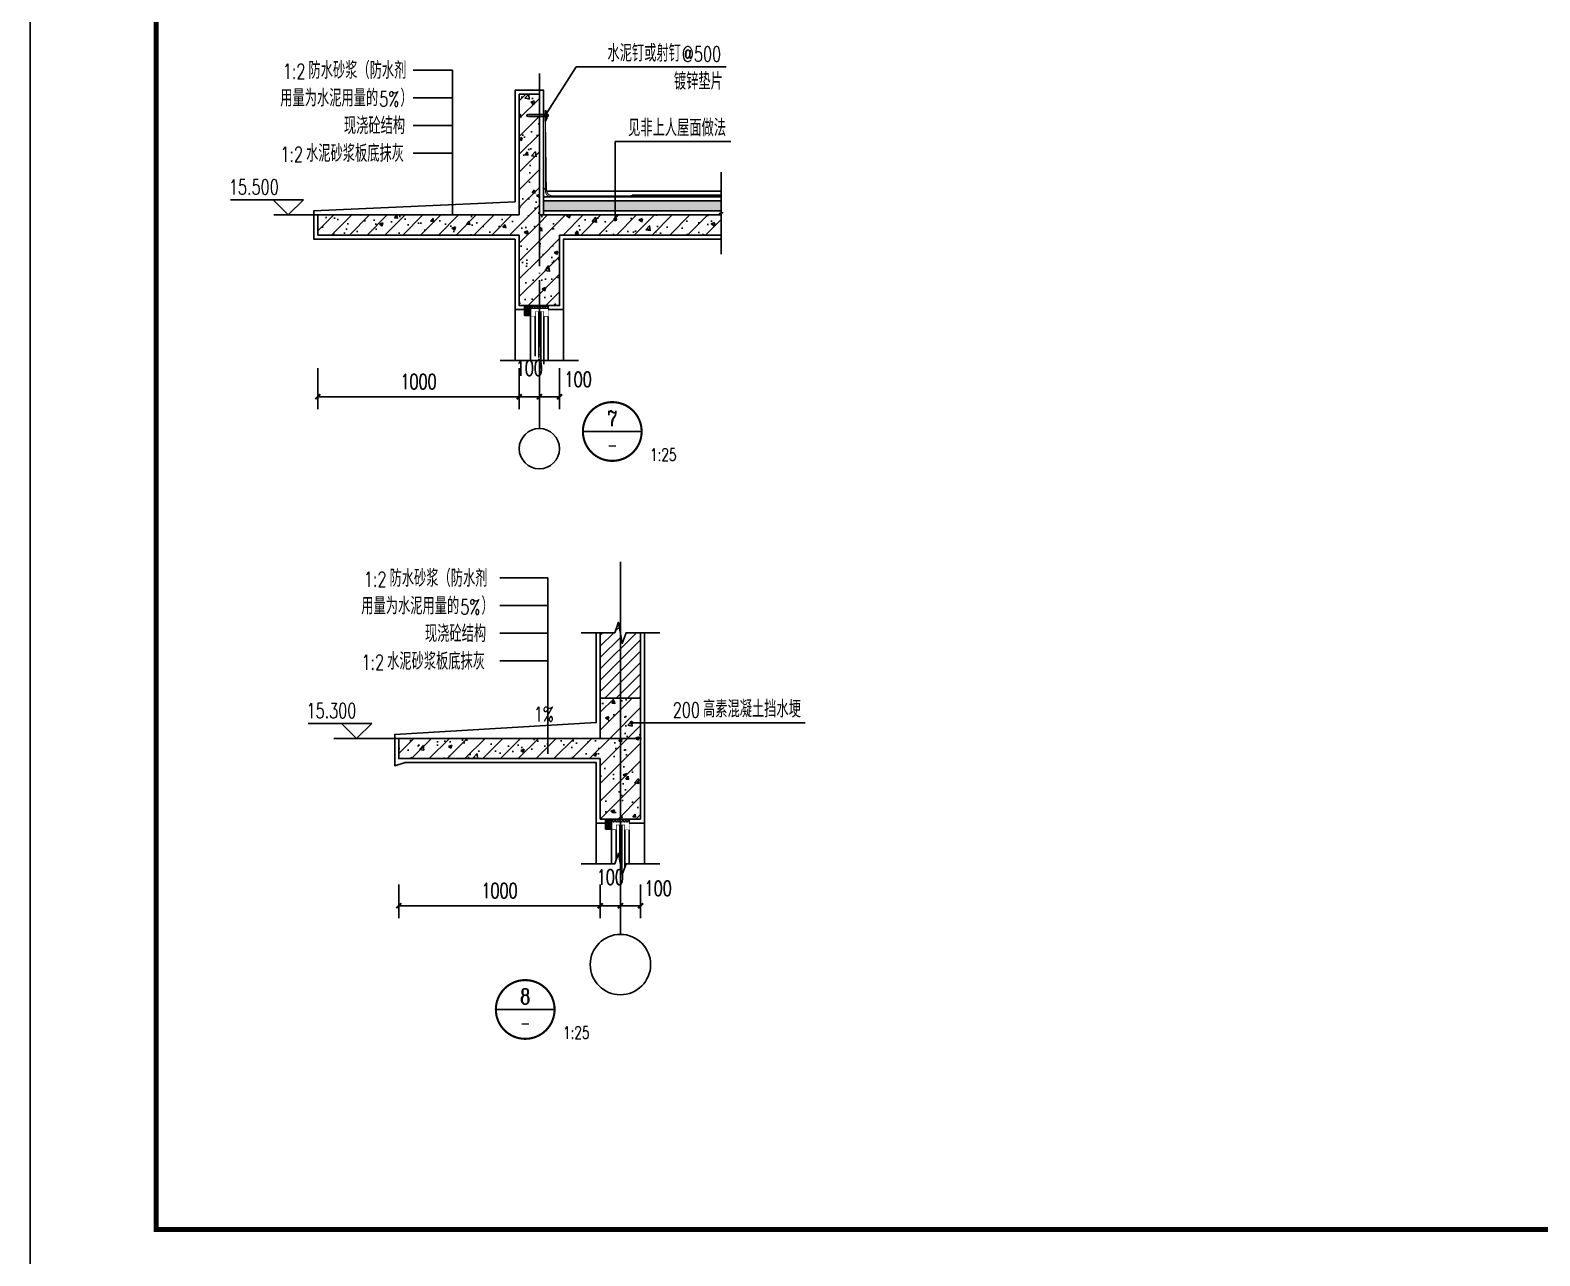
# Model space of a CAD drawing. Extents: x -4747 to 1060961, y -766984 to 396631.
# Drawn here: x 421921 to 466887, y -205952 to -169445 of the extents above; entities that cross this region are included whole.
import ezdxf
from ezdxf.enums import TextEntityAlignment as Align

# ---------------------------------------------------------------- set-up
doc = ezdxf.new("R2010")
doc.units = 0
doc.header["$LTSCALE"] = 1000
doc.header["$MEASUREMENT"] = 0
doc.linetypes.add('DASH', pattern=[0.35, 0.25, -0.1])
doc.linetypes.add('DOTE', pattern=[2.42, 2, -0.2, 0.02, -0.2])
doc.layers.get('0').update_dxf_attribs({"linetype": 'CONTINUOUS'})
doc.layers.get('DEFPOINTS').update_dxf_attribs({"linetype": 'CONTINUOUS'})
for name, color, linetype in [('AXIS', 3, 'CONTINUOUS'), ('DIM_ELEV', 3, 'CONTINUOUS'), ('DIM_IDEN', 3, 'CONTINUOUS'), ('DIM_LEAD', 3, 'CONTINUOUS'), ('DIM_SYMB', 3, 'CONTINUOUS'), ('DOTE', 1, 'DOTE'), ('PUB_DIM', 3, 'CONTINUOUS'), ('PUB_TEXT', 7, 'CONTINUOUS'), ('PUB_TITLE', 4, 'CONTINUOUS'), ('WALL', 6, 'CONTINUOUS'), ('WINDOW', 4, 'CONTINUOUS'), ('做法', 252, 'CONTINUOUS'), ('剖面填充', 147, 'CONTINUOUS'), ('填充', 251, 'CONTINUOUS'), ('立面图', 41, 'CONTINUOUS'), ('详图线条', 9, 'CONTINUOUS'), ('防水', 4, 'CONTINUOUS')]:
    doc.layers.add(name, color=color, linetype=linetype)
doc.styles.add('_TCH_DIM', font='SIMPLEX', dxfattribs={"bigfont": 'GBCBIG'})
doc.styles.add('_TCH_LABEL', font='COMPLEX', dxfattribs={"bigfont": 'GBCBIG'})
doc.styles.add('DIM_FONT', font='SIMPLEX', dxfattribs={"width": 0.7, "bigfont": 'GBCBIG'})
doc.dimstyles.new('DIMN150', dxfattribs={"dimscale": 1.5, "dimtxt": 300, "dimasz": 100, "dimexe": 250, "dimexo": 300, "dimgap": 150, "dimtad": 1, "dimdec": 0, "dimzin": 0, "dimtxsty": 'DIM_FONT', "dimblk": 'ARCHTICK', "dimcen": 0.09, "dimclrt": 7, "dimazin": 3, "dimtfac": 1, "dimtdec": 0, "dimtix": 1, "dimtmove": 0, "dimatfit": 3, "dimtolj": 1, "dimtzin": 0})
doc.dimstyles.new('DIMN25', dxfattribs={"dimscale": 0.25, "dimtxt": 300, "dimasz": 100, "dimexe": 250, "dimexo": 300, "dimgap": 150, "dimtad": 1, "dimdec": 0, "dimzin": 0, "dimtxsty": 'DIM_FONT', "dimblk": 'ARCHTICK', "dimcen": 0.09, "dimclrt": 7, "dimazin": 3, "dimtfac": 1, "dimtdec": 0, "dimtix": 1, "dimtmove": 0, "dimatfit": 3, "dimtolj": 1, "dimtzin": 0})
pattern_1 = [(45, (-17952459.24, 2112832.7), (-265.165043, 265.165043), []), (50, (-17952459.2, 2112832.7), (1075.890274, -94.128202), [112.5, -1237.5]), (355, (-17952459.2, 2112832.7), (-208.127, 1128.2882), [90, -990]), (100.4514, (-17952369.6, 2112824.8), (867.76407, 1034.159313), [95.610285, -1051.71317]), (46.1842, (-17952459.2, 2113132.7), (1600.86157, -248.27852), [168.75, -1856.25]), (96.6356, (-17952325.8, 2113112), (1401.99406, 1461.1768), [143.41543, -1577.5695]), (351.1842, (-17952459.2, 2113132.7), (1401.99292, 1461.1779), [135, -1485]), (21, (-17952309.2, 2113057.7), (895.36058, -603.928336), [112.5, -1237.5]), (326, (-17952309.2, 2113057.7), (364.973, 1087.72507), [90, -990]), (71.4514, (-17952234.6, 2113007.4), (1260.33394, 483.795745), [95.610285, -1051.71317]), (37.5, (-17952459.24, 2112832.7), (18.239783, 499.340781), [0, -978, 0, -1005, 0, -993.75]), (7.5, (-17952459.24, 2112832.7), (394.604306, 591.617568), [0, -573, 0, -955.5, 0, -378.75]), (327.5, (-17952793.74, 2112832.7), (800.733654, -33.832308), [0, -375, 0, -1170, 0, -1552.5]), (317.5, (-17952943.74, 2112832.7), (874.779254, 150.157473), [0, -487.5, 0, -777, 0, -1102.5])]
pattern_2 = [(45, (-787243.124, 237406.08), (-44.194174, 44.194174), []), (50, (-787243.12, 237406.08), (179.315046, -15.688034), [18.75, -206.25]), (355, (-787243.12, 237406.08), (-34.687833, 188.048033), [15, -165]), (100.4514, (-787228.18, 237404.77), (144.627345, 172.359886), [15.935047, -175.28553]), (46.1842, (-787243.12, 237456.08), (266.81026, -41.379754), [28.125, -309.375]), (96.6356, (-787220.9, 237452.63), (233.66568, 243.52947), [23.90257, -262.92825]), (351.1842, (-787243.12, 237456.08), (233.66549, 243.52965), [22.5, -247.5]), (21, (-787218.12, 237443.58), (149.226763, -100.654723), [18.75, -206.25]), (326, (-787218.12, 237443.58), (60.828833, 181.28751), [15, -165]), (71.4514, (-787205.69, 237435.19), (210.055657, 80.632624), [15.935047, -175.28553]), (37.5, (-787243.124, 237406.08), (3.039964, 83.2234635), [0, -163, 0, -167.5, 0, -165.625]), (7.5, (-787243.12, 237406.08), (65.767384, 98.602928), [0, -95.5, 0, -159.25, 0, -63.125]), (327.5, (-787298.874, 237406.08), (133.455609, -5.638718), [0, -62.5, 0, -195, 0, -258.75]), (317.5, (-787323.87, 237406.08), (145.796542, 25.026246), [0, -81.25, 0, -129.5, 0, -183.75])]

# ---------------------------------------------------------------- blocks, each defined once
blk = doc.blocks.new('_ARCHTICK')
at = {"color": 0, "linetype": 'BYBLOCK', "const_width": 0.4}
blk.add_lwpolyline([(-0.5, -0.5), (0.5, 0.5)], dxfattribs=at)
blk = doc.blocks.new('*D1655')
at = {"layer": 'DEFPOINTS', "color": 0}
for p in [(458.4, 623.2), (1458.4, 623.2), (1458.4, 442.2)]:
    blk.add_point(p, dxfattribs=at)
at = {"layer": 'PUB_DIM', "color": 0}
for p, q in [((458.4, 548.2), (458.4, 379.7)), ((1458.4, 548.2), (1458.4, 379.7)), ((458.4, 442.2), (1458.4, 442.2))]:
    blk.add_line(p, q, dxfattribs=at)
at = {"layer": 'PUB_DIM', "color": 0, "xscale": 25, "yscale": 25, "zscale": 25, "rotation": 180}
blk.add_blockref('_ARCHTICK', (458.4, 442.2), dxfattribs=at)
at = {"layer": 'PUB_DIM', "color": 0, "xscale": 25, "yscale": 25, "zscale": 25}
blk.add_blockref('_ARCHTICK', (1458.4, 442.2), dxfattribs=at)
at = {"layer": 'PUB_DIM', "color": 7, "insert": (958.4, 517.2), "char_height": 75, "attachment_point": 5, "style": 'DIM_FONT'}
blk.add_mtext('\\A1;1000', dxfattribs=at)
blk = doc.blocks.new('*D1656')
at = {"layer": 'DEFPOINTS', "color": 0}
for p in [(1458.4, 623.2), (1558.4, 623.2), (1558.4, 442.2)]:
    blk.add_point(p, dxfattribs=at)
at = {"layer": 'PUB_DIM', "color": 0}
for p, q in [((1458.4, 548.2), (1458.4, 379.7)), ((1558.4, 548.2), (1558.4, 379.7)), ((1458.4, 442.2), (1558.4, 442.2))]:
    blk.add_line(p, q, dxfattribs=at)
at = {"layer": 'PUB_DIM', "color": 0, "xscale": 25, "yscale": 25, "zscale": 25, "rotation": 180}
blk.add_blockref('_ARCHTICK', (1458.4, 442.2), dxfattribs=at)
at = {"layer": 'PUB_DIM', "color": 0, "xscale": 25, "yscale": 25, "zscale": 25}
blk.add_blockref('_ARCHTICK', (1558.4, 442.2), dxfattribs=at)
at = {"layer": 'PUB_DIM', "color": 7, "insert": (1508.4, 584.1), "char_height": 75, "attachment_point": 5, "style": 'DIM_FONT'}
blk.add_mtext('\\A1;100', dxfattribs=at)
blk = doc.blocks.new('*D1657')
at = {"layer": 'DEFPOINTS', "color": 0}
for p in [(1558.4, 623.2), (1658.4, 623.2), (1658.4, 442.2)]:
    blk.add_point(p, dxfattribs=at)
at = {"layer": 'PUB_DIM', "color": 0}
for p, q in [((1558.4, 548.2), (1558.4, 379.7)), ((1658.4, 548.2), (1658.4, 379.7)), ((1558.4, 442.2), (1658.4, 442.2))]:
    blk.add_line(p, q, dxfattribs=at)
at = {"layer": 'PUB_DIM', "color": 0, "xscale": 25, "yscale": 25, "zscale": 25, "rotation": 180}
blk.add_blockref('_ARCHTICK', (1558.4, 442.2), dxfattribs=at)
at = {"layer": 'PUB_DIM', "color": 0, "xscale": 25, "yscale": 25, "zscale": 25}
blk.add_blockref('_ARCHTICK', (1658.4, 442.2), dxfattribs=at)
at = {"layer": 'PUB_DIM', "color": 7, "insert": (1745.9, 528.4), "char_height": 75, "attachment_point": 5, "style": 'DIM_FONT'}
blk.add_mtext('\\A1;100', dxfattribs=at)
blk = doc.blocks.new('*D79')
at = {"layer": 'DEFPOINTS', "color": 0}
for p in [(430488, -179065), (436488, -179065), (436488, -180363)]:
    blk.add_point(p, dxfattribs=at)
at = {"layer": 'PUB_DIM', "color": 0}
for p, q in [((430488, -179515), (430488, -180738)), ((436488, -179515), (436488, -180738)), ((430488, -180363), (436488, -180363))]:
    blk.add_line(p, q, dxfattribs=at)
at = {"layer": 'PUB_DIM', "color": 0, "xscale": 150, "yscale": 150, "zscale": 150, "rotation": 180}
blk.add_blockref('_ARCHTICK', (430488, -180363), dxfattribs=at)
at = {"layer": 'PUB_DIM', "color": 0, "xscale": 150, "yscale": 150, "zscale": 150}
blk.add_blockref('_ARCHTICK', (436488, -180363), dxfattribs=at)
at = {"layer": 'PUB_DIM', "color": 7, "insert": (433488, -179913), "char_height": 450, "attachment_point": 5, "style": 'DIM_FONT'}
blk.add_mtext('\\A1;1000', dxfattribs=at)
blk = doc.blocks.new('*D80')
at = {"layer": 'DEFPOINTS', "color": 0}
for p in [(436488, -179065), (437088, -179065), (437088, -180363)]:
    blk.add_point(p, dxfattribs=at)
at = {"layer": 'PUB_DIM', "color": 0}
for p, q in [((436488, -179515), (436488, -180738)), ((437088, -179515), (437088, -180738)), ((436488, -180363), (437088, -180363))]:
    blk.add_line(p, q, dxfattribs=at)
at = {"layer": 'PUB_DIM', "color": 0, "xscale": 150, "yscale": 150, "zscale": 150, "rotation": 180}
blk.add_blockref('_ARCHTICK', (436488, -180363), dxfattribs=at)
at = {"layer": 'PUB_DIM', "color": 0, "xscale": 150, "yscale": 150, "zscale": 150}
blk.add_blockref('_ARCHTICK', (437088, -180363), dxfattribs=at)
at = {"layer": 'PUB_DIM', "color": 7, "insert": (436788, -179512), "char_height": 450, "attachment_point": 5, "style": 'DIM_FONT'}
blk.add_mtext('\\A1;100', dxfattribs=at)
blk = doc.blocks.new('*D81')
at = {"layer": 'DEFPOINTS', "color": 0}
for p in [(437088, -179065), (437688, -179065), (437688, -180363)]:
    blk.add_point(p, dxfattribs=at)
at = {"layer": 'PUB_DIM', "color": 0}
for p, q in [((437088, -179515), (437088, -180738)), ((437688, -179515), (437688, -180738)), ((437088, -180363), (437688, -180363))]:
    blk.add_line(p, q, dxfattribs=at)
at = {"layer": 'PUB_DIM', "color": 0, "xscale": 150, "yscale": 150, "zscale": 150, "rotation": 180}
blk.add_blockref('_ARCHTICK', (437088, -180363), dxfattribs=at)
at = {"layer": 'PUB_DIM', "color": 0, "xscale": 150, "yscale": 150, "zscale": 150}
blk.add_blockref('_ARCHTICK', (437688, -180363), dxfattribs=at)
at = {"layer": 'PUB_DIM', "color": 7, "insert": (438243, -179846), "char_height": 450, "attachment_point": 5, "style": 'DIM_FONT'}
blk.add_mtext('\\A1;100', dxfattribs=at)
blk = doc.blocks.new('A$C39F47064')
at = {"layer": 'WINDOW'}
h = blk.add_hatch(dxfattribs=at)
h.set_pattern_fill('ANSI37', color=256, scale=75, style=0)
h.set_pattern_definition([(315, (-566096.823, -126024.656), (-6.62912607, -6.62912607), []), (225, (-566096.823, -126024.656), (-6.62912607, 6.62912607), [])])
h.paths.add_polyline_path([(1602.1, 872.6), (1602.1, 857.6), (1555.9, 857.6), (1555.9, 872.6)])
h.paths.add_polyline_path([(1514.6, 857.6), (1514.6, 872.6), (1555.9, 872.6), (1555.9, 857.6)])
at = {"layer": '剖面填充'}
h = blk.add_hatch(dxfattribs=at)
h.set_pattern_fill('ANSI31', color=256, scale=25, style=0)
h.set_pattern_definition([(45, (-787243.124, 237406.08), (-28.0633004, 28.0633004), [])])
h.paths.add_polyline_path([(1558.4, 1798.7), (1549.3, 1849.8), (1530.2, 1797.3), (1458.4, 1797.3), (1458.4, 1472.6), (1558.4, 1472.6)])
h.paths.add_polyline_path([(1658.4, 1797.3), (1586.5, 1797.3), (1567.9, 1744.8), (1558.4, 1798.7), (1558.4, 1472.6), (1658.4, 1472.6)])
h = blk.add_hatch(dxfattribs=at)
h.set_pattern_fill('钢筋混凝土', color=256, scale=25, style=0)
h.set_pattern_definition(pattern_2)
h.paths.add_polyline_path([(1458.4, 1272.6), (1558.4, 1272.6), (1558.4, 1472.6), (1458.4, 1472.6)])
h.paths.add_polyline_path([(1658.4, 1472.6), (1558.4, 1472.6), (1558.4, 1272.6), (1658.4, 1272.6)])
h = blk.add_hatch(dxfattribs=at)
h.set_pattern_fill('钢筋混凝土', color=256, scale=25, style=0)
h.set_pattern_definition(pattern_2)
h.paths.add_polyline_path([(1558.4, 872.6), (1658.4, 872.6), (1658.4, 1272.6), (1558.4, 1272.6)])
h.paths.add_polyline_path([(1458.4, 872.6), (1558.4, 872.6), (1558.4, 1272.6), (458.4, 1272.6), (458.4, 1172.6), (1458.4, 1172.6)])
at = {"layer": '填充'}
blk.add_hatch(color=256, dxfattribs=at).paths.add_polyline_path([(1484.6, 872.6), (1514.6, 872.6), (1514.6, 822.6), (1484.6, 822.6)])
at = {"layer": 'AXIS'}
blk.add_circle((1558.4, 150), 150, dxfattribs=at)
at = {"layer": 'DIM_ELEV'}
for p, q in [((324, 1347.6), (7.5, 1347.6)), ((249, 1272.6), (174, 1347.6)), ((249, 1272.6), (324, 1347.6))]:
    blk.add_line(p, q, dxfattribs=at)
blk.add_lwpolyline([(458.4, 1272.6), (135.1, 1272.6)], dxfattribs=at)
at = {"layer": 'DIM_LEAD'}
for p, q in [((1613.8, 1350.5), (2234.9, 1350.5)), ((2234.9, 1350.5), (2475, 1350.5))]:
    blk.add_line(p, q, dxfattribs=at)
at = {"layer": 'DIM_LEAD', "const_width": 10}
blk.add_lwpolyline([(1608.8, 1350.5, 1), (1618.8, 1350.5, 1)], format="xyb", close=True, dxfattribs=at)
at = {"layer": 'DIM_SYMB'}
for p, q in [((1198.9, 2069.6), (959, 2069.6)), ((1198.9, 1657.5), (1198.9, 2069.6)), ((1198.9, 1932.2), (959, 1932.2)), ((1198.9, 1794.9), (959, 1794.9)), ((1198.9, 1657.5), (959, 1657.5)), ((1198.9, 1196.8), (1198.9, 1657.5))]:
    blk.add_line(p, q, dxfattribs=at)
for points in [[(1363.4, 1797.3), (1530.2, 1797.3), (1549.3, 1849.8), (1567.9, 1744.8), (1586.5, 1797.3), (1753.4, 1797.3)], [(1363.4, 649.8), (1530.2, 649.8), (1549.3, 702.3), (1567.9, 597.3), (1586.5, 649.8), (1753.4, 649.8)]]:
    blk.add_lwpolyline(points, dxfattribs=at)
blk.add_lwpolyline([(1102.5, 1391.7, 0, 0, 0), (759.1, 1371.4, 20, 0, 0), (684.2, 1367, 0, 0, 0)], format="xyseb", dxfattribs=at)
at = {"layer": 'DOTE'}
blk.add_line((1558.4, 300), (1558.4, 2149.5), dxfattribs=at)
at = {"layer": 'WALL'}
for p, q in [((1458.4, 1272.6), (1458.4, 1797.3)), ((1658.4, 1272.6), (1658.4, 1797.3)), ((1658.4, 872.6), (1658.4, 1272.6)), ((1458.4, 872.6), (1458.4, 1172.6))]:
    blk.add_line(p, q, dxfattribs=at)
for points in [[(1458.4, 1472.6), (1658.4, 1472.6)], [(1658.4, 1272.6), (1458.4, 1272.6), (458.4, 1272.6), (458.4, 1172.6), (1458.4, 1172.6)], [(1658.4, 1272.6), (1663.1, 1272.6)], [(1658.4, 872.6), (1458.4, 872.6)]]:
    blk.add_lwpolyline(points, dxfattribs=at)
at = {"layer": 'WINDOW'}
for p, q in [((1555.9, 665.4), (1555.9, 843.1)), ((1565.6, 610.3), (1565.6, 843.1)), ((1514.6, 649.8), (1514.6, 819.7)), ((1538, 671.2), (1538, 819.7)), ((1580, 631.4), (1580, 819.1)), ((1602.1, 649.8), (1602.1, 819.1))]:
    blk.add_line(p, q, dxfattribs=at)
at = {"layer": 'WINDOW', "const_width": 2.62}
blk.add_lwpolyline([(1514.6, 857.6), (1514.6, 819.7), (1538, 819.7), (1538, 843.1), (1580, 843.1), (1580, 819.1), (1602.1, 819.1), (1602.1, 857.6), (1514.6, 857.6)], dxfattribs=at)
at = {"layer": '做法'}
for p, q in [((1514.6, 857.6), (1514.6, 872.6)), ((1602.1, 857.6), (1602.1, 872.6))]:
    blk.add_line(p, q, dxfattribs=at)
at = {"layer": '填充'}
blk.add_lwpolyline([(1484.6, 872.6), (1514.6, 872.6), (1514.6, 822.6), (1484.6, 822.6)], close=True, dxfattribs=at)
at = {"layer": '详图线条'}
for points in [[(490, 1152.6), (438.4, 1137.5), (438.4, 1292.6), (1438.4, 1351.6), (1438.4, 1797.3)], [(1678.4, 1797.3), (1678.4, 852.6), (1602.1, 852.6)], [(1484.6, 852.6), (1438.4, 852.6), (1438.4, 1152.6), (490, 1152.6)], [(1438.4, 852.6), (1438.4, 649.8)], [(1678.4, 852.6), (1678.4, 649.8)]]:
    blk.add_lwpolyline(points, dxfattribs=at)
at = {"layer": '详图线条', "linetype": 'BYBLOCK'}
blk.add_lwpolyline([(1484.6, 852.6), (1514.6, 852.6)], dxfattribs=at)
at = {"layer": 'PUB_TEXT', "style": '_TCH_DIM', "width": 0.705882}
for s, p in [('1:2', (284.7, 2025.9)), ('5%', (763.6, 1888.5)), ('1:2', (272.6, 1613.7)), ('15.300', (0, 1373.9)), ('1%%%', (1128.7, 1356)), ('200', (1818.4, 1376.8))]:
    blk.add_text(s, height=74.38, dxfattribs=at).set_placement(p)
at = {"layer": 'PUB_TEXT', "style": '_TCH_DIM'}
for s, p in [('防水砂浆（防水剂', (412.2, 2025.9)), ('用量为水泥用量的', (272.1, 1888.5)), ('）', (868.6, 1888.5)), ('现浇砼结构', (588.1, 1751.1)), ('水泥砂浆板底抹灰', (400.1, 1613.7)), ('高素混凝土挡水埂', (1968.4, 1376.8))]:
    blk.add_text(s, height=84.4, dxfattribs=at).set_placement(p)
at = {"layer": 'PUB_DIM'}
dim = blk.add_aligned_dim(p1=(458.4, 623.2), p2=(1458.4, 623.2), distance=-181.1, dimstyle='DIMN25', dxfattribs=at)
dim.commit()
dim.dimension.update_dxf_attribs({"geometry": '*D1655', "text_midpoint": (958.4, 517.2)})
for base, p1, p2, picture, middle in [((1558.4, 442.2), (1458.4, 623.2), (1558.4, 623.2), '*D1656', (1508.4, 584.1)), ((1658.4, 442.2), (1558.4, 623.2), (1658.4, 623.2), '*D1657', (1745.9, 528.4))]:
    dim = blk.add_linear_dim(base=base, p1=p1, p2=p2, angle=0, dimstyle='DIMN25', dxfattribs=at)
    dim.commit()
    dim.dimension.update_dxf_attribs({"geometry": picture, "text_midpoint": middle, "dimtype": 161})

msp = doc.modelspace()

# ---------------------------------------------------------------- hatches: boundary and pattern name
at = {"layer": 'WINDOW'}
h = msp.add_hatch(dxfattribs=at)
h.set_pattern_fill('ANSI37', color=256, scale=450, style=0)
h.set_pattern_definition([(315, (-2968843.376, -939030.77), (-39.7747564, -39.7747564), []), (225, (-2968843.376, -939030.77), (-39.7747564, 39.7747564), [])])
h.paths.add_polyline_path([(437350.1, -177647.1), (437350.1, -177737.1), (437072.7, -177737.1), (437072.7, -177647.1)])
h.paths.add_polyline_path([(436825.4, -177737.1), (436825.4, -177647.1), (437072.7, -177647.1), (437072.7, -177737.1)])
at = {"layer": '剖面填充', "linetype": 'BYBLOCK'}
h = msp.add_hatch(dxfattribs=at)
h.set_pattern_fill('钢筋混凝土', color=256, scale=150, style=0)
h.set_pattern_definition(pattern_1)
h.paths.add_polyline_path([(437087.8, -172018.5), (436749.8, -172018.5), (436689.8, -171988.5), (436749.8, -171958.5), (437087.8, -171958.5), (437087.8, -171347.1), (436487.8, -171347.1), (436487.8, -171947.1), (436487.8, -173747.1), (436487.8, -174947.1), (430487.8, -174947.1), (430487.8, -175547.1), (436487.8, -175547.1), (436487.8, -177647.1), (437087.8, -177647.1)])
at = {"layer": '剖面填充'}
h = msp.add_hatch(dxfattribs=at)
h.set_pattern_fill('HEX', color=256, scale=30, style=0)
h.set_pattern_definition([(0, (-1105153.463, -316189.003), (0, 49.49334), [28.575, -57.15]), (120, (-1105153.463, -316189.003), (-42.8624898, -24.74667), [28.575, -57.15]), (60, (-1105124.89, -316189.003), (-42.8624898, 24.74667), [28.575, -57.15])])
h.paths.add_polyline_path([(442499, -174827.1), (442499, -174527.1), (437207.8, -174527.1), (437207.8, -174827.1)])
at = {"layer": '剖面填充', "linetype": 'BYBLOCK'}
h = msp.add_hatch(dxfattribs=at)
h.set_pattern_fill('钢筋混凝土', color=256, scale=150, style=0)
h.set_pattern_definition(pattern_1)
h.paths.add_polyline_path([(442499, -175062.7), (442181.3, -174947.1), (439347, -174947.1), (439347, -175049.4, -1), (439347, -175109.4, -1), (439347, -175049.4), (439347, -174947.1), (437087.8, -174947.1), (437087.8, -177647.1), (437687.8, -177647.1), (437687.8, -175547.1), (442499, -175547.1)])
at = {"layer": '填充'}
msp.add_hatch(color=256, dxfattribs=at).paths.add_polyline_path([(436645.4, -177647.1), (436825.4, -177647.1), (436825.4, -177947.1), (436645.4, -177947.1)])
at = {"layer": '防水'}
msp.add_hatch(color=256, dxfattribs=at).paths.add_polyline_path([(437349.4, -172018.5), (437322.9, -172018.5), (437322.9, -172018.5, 0.0584819), (437322.9, -171958.5), (437349.4, -171958.5)])

# ---------------------------------------------------------------- linework, layer by layer
at = {"layer": 'AXIS'}
msp.add_circle((437087.8, -181910.3), 600, dxfattribs=at)
at = {"layer": 'DIM_ELEV', "linetype": 'BYBLOCK'}
for p, q in [((430058.8, -174497.1), (427883.8, -174497.1)), ((429608.8, -174947.1), (429158.8, -174497.1)), ((429608.8, -174947.1), (430058.8, -174497.1))]:
    msp.add_line(p, q, dxfattribs=at)
msp.add_lwpolyline([(430487.8, -174947.1), (429182.8, -174947.1)], dxfattribs=at)
at = {"layer": 'DIM_IDEN'}
for p, q in [((440134, -181398.7), (438384, -181398.7)), ((437541.2, -198614.3), (435791.2, -198614.3))]:
    msp.add_line(p, q, dxfattribs=at)
at = {"layer": 'DIM_IDEN', "const_width": 62.5}
for points in [[(440134, -181398.7, 1), (438384, -181398.7, 1)], [(437541.2, -198614.3, 1), (435791.2, -198614.3, 1)]]:
    msp.add_lwpolyline(points, format="xyb", close=True, dxfattribs=at)
at = {"layer": 'DIM_LEAD'}
for p, q in [((437255.4, -171982.8), (438183.9, -170538)), ((438183.9, -170538), (442654.1, -170538)), ((439347, -175079.4), (439347, -172762.6)), ((439347, -172762.6), (442792.6, -172762.6))]:
    msp.add_line(p, q, dxfattribs=at)
at = {"layer": 'DIM_LEAD', "const_width": 60}
for points in [[(437239.1, -172008, 1), (437271.6, -171957.6, 1)], [(439347, -175109.4, 1), (439347, -175049.4, 1)]]:
    msp.add_lwpolyline(points, format="xyb", close=True, dxfattribs=at)
at = {"layer": 'DIM_SYMB'}
for p, q in [((434498.8, -170631.6), (433330.6, -170631.6)), ((434498.8, -173104.3), (434498.8, -170631.6)), ((434498.8, -171455.8), (433330.6, -171455.8)), ((434498.8, -172280.1), (433330.6, -172280.1)), ((434498.8, -173104.3), (433330.6, -173104.3)), ((434498.8, -174947.1), (434498.8, -173104.3))]:
    msp.add_line(p, q, dxfattribs=at)
msp.add_lwpolyline([(442499, -176117.1), (442499, -174922.1), (442446.5, -174903), (442551.5, -174884.4), (442499, -174865.8), (442499, -173670.8)], dxfattribs=at)
at = {"layer": 'DIM_SYMB', "linetype": 'BYBLOCK'}
msp.add_lwpolyline([(435917.8, -179287.3), (437059.6, -179287.3), (437078.7, -179234.8), (437097.3, -179339.8), (437115.9, -179287.3), (438257.8, -179287.3)], dxfattribs=at)
at = {"layer": 'DOTE'}
msp.add_line((437087.8, -181310.3), (437087.8, -170735.1), dxfattribs=at)
at = {"layer": 'PUB_TITLE'}
msp.add_lwpolyline([(421920.8, -206664.3), (600270.8, -206664.3), (600270.8, -80514.3), (421920.8, -80514.3)], close=True, dxfattribs=at)
at = {"layer": 'PUB_TITLE', "const_width": 150}
msp.add_lwpolyline([(425670.8, -205164.3), (598770.8, -205164.3), (598770.8, -82014.3), (425670.8, -82014.3)], close=True, dxfattribs=at)
at = {"layer": 'WALL'}
for points in [[(437087.8, -171347.1), (436487.8, -171347.1), (436487.8, -171947.1), (436487.8, -171947.1), (436487.8, -173747.1), (436487.8, -173747.1)], [(437087.8, -171347.1), (437087.8, -174947.1)], [(436487.8, -173747.1), (436487.8, -174947.1)], [(430487.8, -174947.1), (436487.8, -174947.1)], [(430487.8, -175547.1), (430487.8, -174947.1)], [(437087.8, -174947.1), (442499, -174947.1)], [(437087.8, -174947.1), (437687.8, -174947.1)], [(430487.8, -175547.1), (436487.8, -175547.1)], [(436487.8, -175547.1), (436487.8, -177647.1)], [(436487.8, -175547.1), (436487.8, -177647.1), (437687.8, -177647.1), (437687.8, -175547.1)], [(437687.8, -175547.1), (442499, -175547.1)]]:
    msp.add_lwpolyline(points, dxfattribs=at)
at = {"layer": 'WINDOW'}
for p, q in [((436825.4, -179287.3), (436825.4, -177964.4)), ((436965.7, -179158.9), (436965.7, -177964.4)), ((437072.7, -179193.6), (437072.7, -177824.2)), ((437131, -179524.1), (437131, -177824.2)), ((437217.4, -179397.6), (437217.4, -177968.2)), ((437350.1, -179287.3), (437350.1, -177968.2))]:
    msp.add_line(p, q, dxfattribs=at)
at = {"layer": 'WINDOW', "const_width": 15.8}
msp.add_lwpolyline([(436825.4, -177737.1), (436825.4, -177964.4), (436965.7, -177964.4), (436965.7, -177824.2), (437217.4, -177824.2), (437217.4, -177968.2), (437350.1, -177968.2), (437350.1, -177737.1), (436825.4, -177737.1)], dxfattribs=at)
at = {"layer": '做法'}
for p, q in [((436825.4, -177737.1), (436825.4, -177647.1)), ((437350.1, -177737.1), (437350.1, -177647.1))]:
    msp.add_line(p, q, dxfattribs=at)
at = {"layer": '填充'}
msp.add_lwpolyline([(436645.4, -177647.1), (436825.4, -177647.1), (436825.4, -177947.1), (436645.4, -177947.1)], close=True, dxfattribs=at)
at = {"layer": '详图线条'}
for points in [[(437207.8, -174947.1), (437207.8, -171227.1), (436367.8, -171227.1), (436367.8, -172067.1), (436367.8, -172067.1), (436367.8, -174557.5)], [(437207.8, -174167.1), (437297.4, -174167.1)], [(437207.8, -174407.1), (442499, -174407.1)], [(437207.8, -174407.1), (439851.5, -174407.1)], [(437303.2, -174240.8), (442499, -174240.8)], [(439851.5, -174360.8), (442499, -174360.8)], [(439851.5, -174407.1), (439851.5, -174360.8)], [(439851.5, -174407.1), (442499, -174407.1)], [(436367.8, -174557.5), (430367.8, -174827.1), (430367.8, -175667.1), (436367.8, -175667.1)], [(437207.8, -174527.1), (442499, -174527.1)], [(437207.8, -174527.1), (442499, -174527.1)], [(437207.8, -174827.1), (442499, -174827.1)], [(442499, -175667.1), (437807.8, -175667.1), (437807.8, -177767.1)], [(436367.8, -177767.1), (436367.8, -179287.3)], [(437807.8, -177767.1), (437807.8, -179287.3)]]:
    msp.add_lwpolyline(points, dxfattribs=at)
at = {"layer": '详图线条', "linetype": 'BYBLOCK'}
for points in [[(436367.8, -175667.1), (436367.8, -177767.1), (436645.4, -177767.1)], [(436645.4, -177767.1), (436825.4, -177767.1)], [(437350.1, -177767.1), (437807.8, -177767.1)]]:
    msp.add_lwpolyline(points, dxfattribs=at)
at = {"layer": '防水'}
for p, q in [((436689.8, -171988.5), (436749.8, -171958.5)), ((436749.8, -172018.5), (436689.8, -171988.5)), ((437267.8, -172149.9), (437267.8, -171827.1)), ((437322.9, -171958.5), (437322.9, -172018.5)), ((437349.4, -171958.5), (437349.4, -172018.5))]:
    msp.add_line(p, q, dxfattribs=at)
at = {"layer": '防水', "linetype": 'DASH', "ltscale": 0.1}
for p, q in [((437349.4, -171958.5), (436749.8, -171958.5)), ((437349.4, -172018.5), (436749.8, -172018.5))]:
    msp.add_line(p, q, dxfattribs=at)
at = {"layer": '防水', "linetype": 'DASH', "const_width": 30}
for points in [[(439853.4, -174407.1, -0.0279218), (439853.4, -174407.1), (437447.8, -174407.1, -0.4142136), (437267.8, -174227.1), (437267.8, -171827.1)], [(439791.5, -174377.1), (437477.8, -174377.1, -0.4142136), (437297.8, -174197.1), (437267.8, -171935.3)], [(442499, -174360.8), (439911.5, -174360.8, 0.0542742), (439791.5, -174377.1, 0.0293823)], [(441999, -174360.8), (439853.4, -174407.1, 0.0129755), (439853.4, -174407.1, 0.0129755)]]:
    msp.add_lwpolyline(points, format="xyb", dxfattribs=at)
at = {"layer": '防水'}
msp.add_arc((437067.3, -171988.5), 257.3, 321.1529, 38.84614, dxfattribs=at)

# ---------------------------------------------------------------- block references
at = {"layer": '立面图', "xscale": 6, "yscale": 6, "zscale": 6}
msp.add_blockref('A$C39F47064', (430150.9, -198177.3), dxfattribs=at)

# ---------------------------------------------------------------- texts
at = {"layer": 'PUB_TEXT', "style": '_TCH_DIM'}
for s, height, p in [('水泥钉或射钉', 506.38, (439114.9, -170380.5)), ('防水砂浆（防水剂', 506.38, (430210, -170894.1)), ('镀锌垫片', 506.38, (441094.7, -171220.5)), ('用量为水泥用量的', 506.38, (429369.4, -171718.3)), ('）', 506.4, (432948.3, -171718.3)), ('现浇砼结构', 506.38, (431265.5, -172542.6)), ('见非上人屋面做法', 506.38, (439730.9, -172605.1)), ('水泥砂浆板底抹灰', 506.38, (430137.4, -173366.8))]:
    msp.add_text(s, height=height, dxfattribs=at).set_placement(p)
at = {"layer": 'PUB_TEXT', "width": 0.705882}
for s, height, style, p in [('@500', 446.25, '_TCH_DIM', (441326.6, -170380.5)), ('1:2', 446.25, '_TCH_DIM', (429445, -170894.1)), ('5%', 446.25, '_TCH_DIM', (432318.3, -171718.3)), ('1:2', 446.25, '_TCH_DIM', (429372.4, -173366.8)), ('1:25', 371.88, '_TCH_LABEL', (440384, -182273.7)), ('1:25', 371.88, '_TCH_LABEL', (437791.2, -199489.3))]:
    msp.add_text(s, height=height, dxfattribs=dict(at, style=style)).set_placement(p)
at = {"layer": 'PUB_TEXT', "linetype": 'BYBLOCK', "style": '_TCH_DIM', "width": 0.705882}
msp.add_text('15.500', height=446.25, dxfattribs=at).set_placement((427838.8, -174339.6))
at = {"layer": 'PUB_TEXT', "style": '_TCH_LABEL'}
for s, p, p2 in [('7', (439106.8, -181236.7), (439411.3, -181236.7)), ('8', (436513.9, -198452.4), (436818.4, -198452.4))]:
    msp.add_text(s, height=456.8, dxfattribs=at).set_placement(p, p2, align=Align.FIT)
at = {"layer": 'PUB_TEXT', "style": '_TCH_LABEL', "width": 0.777778}
for p, p2 in [((439106.8, -182017.4), (439411.3, -182017.4)), ((436513.9, -199233.1), (436818.4, -199233.1))]:
    msp.add_text('-', height=456.8, dxfattribs=at).set_placement(p, p2, align=Align.FIT)

# ---------------------------------------------------------------- dimensions: what is measured, and where the dimension line sits
at = {"layer": 'PUB_DIM'}
dim = msp.add_aligned_dim(p1=(430487.8, -179064.6), p2=(436487.8, -179064.6), distance=-1298.5, text='1000', dimstyle='DIMN150', dxfattribs=at)
dim.commit()
dim.dimension.update_dxf_attribs({"geometry": '*D79', "text_midpoint": (433487.8, -179913.1)})
for base, p1, p2, picture, middle in [((437087.8, -180363.1), (436487.8, -179064.6), (437087.8, -179064.6), '*D80', (436787.8, -179511.8)), ((437687.8, -180363.1), (437087.8, -179064.6), (437687.8, -179064.6), '*D81', (438242.8, -179845.6))]:
    dim = msp.add_linear_dim(base=base, p1=p1, p2=p2, angle=0, text='100', dimstyle='DIMN150', dxfattribs=at)
    dim.commit()
    dim.dimension.update_dxf_attribs({"geometry": picture, "text_midpoint": middle, "dimtype": 129})

doc.saveas('drawing.dxf')
